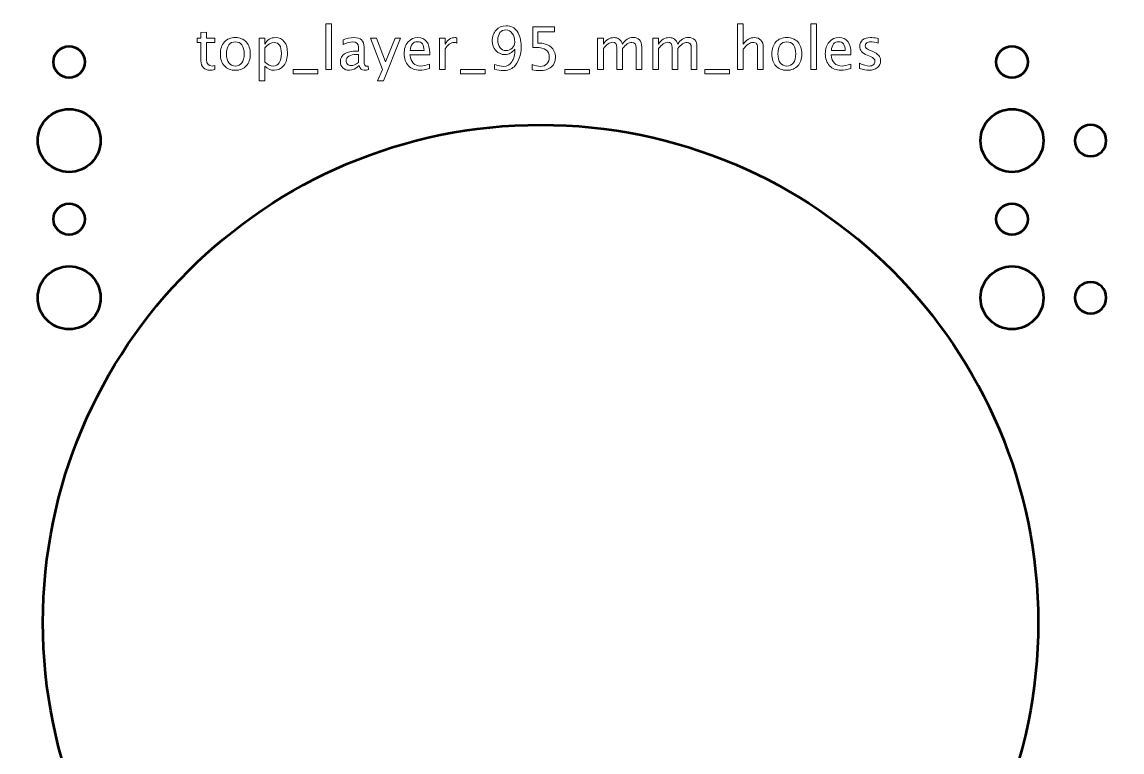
# Model space of a CAD drawing. Header units: centimetres. Extents: x -32.2 to 38.2, y -18.7 to 17.2.
# Drawn here: x -19.95 to -9.45, y -11.73 to -4.77 of the extents above; entities that cross this region are included whole.
import ezdxf

# ---------------------------------------------------------------- set-up
doc = ezdxf.new("R2010")
doc.units = ezdxf.units.CM
doc.header["$MEASUREMENT"] = 0
doc.layers.add('Layer 1', color=7, linetype='Continuous')

msp = doc.modelspace()

# ---------------------------------------------------------------- linework, layer by layer
at = {"layer": 'Layer 1', "lineweight": 53}
for centre, major_axis in [((-19.5, -5.15), (0, 0.15)), ((-10.5, -5.15), (0, 0.15)), ((-19.49999, -5.90001), (0, 0.30001)), ((-10.49999, -5.90001), (0, 0.30001)), ((-15, -10.5), (0, 4.75)), ((-19.5, -6.65), (0, 0.15)), ((-10.5, -6.65), (0, 0.15)), ((-19.49999, -7.40001), (0, 0.30001)), ((-10.49999, -7.40001), (0, 0.30001))]:
    msp.add_ellipse(centre, major_axis=major_axis, ratio=1, dxfattribs=at)
for points, knots in [([(-32.2, -18.2), (-32.2, -18.2), (-32.2, 16.7), (-32.2, 16.7), (-32.2, 16.7), (-32.2, 16.97614), (-31.97614, 17.2), (-31.7, 17.2), (-31.7, 17.2), (-31.7, 17.2), (1.7, 17.2), (1.7, 17.2), (1.7, 17.2), (1.97614, 17.2), (2.2, 16.97614), (2.2, 16.7), (2.2, 16.7), (2.2, 16.7), (2.2, -18.2), (2.2, -18.2), (2.2, -18.2), (2.2, -18.47614), (1.97614, -18.7), (1.7, -18.7), (1.7, -18.7), (1.7, -18.7), (-31.7, -18.7), (-31.7, -18.7), (-31.7, -18.7), (-31.97614, -18.7), (-32.2, -18.47614), (-32.2, -18.2)], [0, 0, 0, 0, 0.11111111, 0.11111111, 0.11111111, 0.11111111, 0.22222222, 0.22222222, 0.22222222, 0.22222222, 0.33333333, 0.33333333, 0.33333333, 0.33333333, 0.44444444, 0.44444444, 0.44444444, 0.44444444, 0.55555556, 0.55555556, 0.55555556, 0.55555556, 0.66666667, 0.66666667, 0.66666667, 0.66666667, 0.77777778, 0.77777778, 0.77777778, 0.77777778, 1, 1, 1, 1]), ([(-9.9, -5.9), (-9.9, -5.81716), (-9.83284, -5.75), (-9.75, -5.75), (-9.75, -5.75), (-9.66716, -5.75), (-9.6, -5.81716), (-9.6, -5.9), (-9.6, -5.9), (-9.6, -5.98284), (-9.66716, -6.05), (-9.75, -6.05), (-9.75, -6.05), (-9.83284, -6.05), (-9.9, -5.98284), (-9.9, -5.9)], [0, 0, 0, 0, 0.2, 0.2, 0.2, 0.2, 0.4, 0.4, 0.4, 0.4, 0.6, 0.6, 0.6, 0.6, 1, 1, 1, 1]), ([(-9.9, -7.4), (-9.9, -7.31716), (-9.83284, -7.25), (-9.75, -7.25), (-9.75, -7.25), (-9.66716, -7.25), (-9.6, -7.31716), (-9.6, -7.4), (-9.6, -7.4), (-9.6, -7.48284), (-9.66716, -7.55), (-9.75, -7.55), (-9.75, -7.55), (-9.83284, -7.55), (-9.9, -7.48284), (-9.9, -7.4)], [0, 0, 0, 0, 0.2, 0.2, 0.2, 0.2, 0.4, 0.4, 0.4, 0.4, 0.6, 0.6, 0.6, 0.6, 1, 1, 1, 1])]:
    msp.add_open_spline(points, degree=3, knots=knots, dxfattribs=at)
at = {"layer": 'Layer 1', "color": 5, "lineweight": 9}
for points, knots in [([(-17.04845, -5.22252), (-17.04845, -5.22252), (-17.04845, -4.78734), (-17.04845, -4.78734), (-17.04845, -4.78734), (-17.04845, -4.78734), (-16.99427, -4.78734), (-16.99427, -4.78734), (-16.99427, -4.78734), (-16.99427, -4.78734), (-16.99427, -5.22252), (-16.99427, -5.22252), (-16.99427, -5.22252), (-16.99427, -5.22252), (-17.04845, -5.22252), (-17.04845, -5.22252)], [0, 0, 0, 0, 0.2, 0.2, 0.2, 0.2, 0.4, 0.4, 0.4, 0.4, 0.6, 0.6, 0.6, 0.6, 1, 1, 1, 1]), ([(-15.44093, -5.22026), (-15.44093, -5.22026), (-15.44093, -5.17398), (-15.44093, -5.17398), (-15.44093, -5.17398), (-15.40641, -5.18602), (-15.37706, -5.19204), (-15.35279, -5.19204), (-15.35279, -5.19204), (-15.31901, -5.19204), (-15.29258, -5.17765), (-15.27358, -5.14886), (-15.27358, -5.14886), (-15.25457, -5.12007), (-15.24507, -5.08), (-15.24507, -5.02873), (-15.24507, -5.02873), (-15.27264, -5.06269), (-15.30396, -5.07972), (-15.33915, -5.07972), (-15.33915, -5.07972), (-15.37348, -5.07972), (-15.40265, -5.06711), (-15.42654, -5.04181), (-15.42654, -5.04181), (-15.45044, -5.0165), (-15.46238, -4.98574), (-15.46238, -4.94933), (-15.46238, -4.94933), (-15.46238, -4.90756), (-15.44968, -4.87294), (-15.42419, -4.84547), (-15.42419, -4.84547), (-15.39879, -4.818), (-15.3668, -4.80427), (-15.32823, -4.80427), (-15.32823, -4.80427), (-15.28393, -4.80427), (-15.24902, -4.82205), (-15.22353, -4.85761), (-15.22353, -4.85761), (-15.19804, -4.89317), (-15.18524, -4.94181), (-15.18524, -5.00361), (-15.18524, -5.00361), (-15.18524, -5.04293), (-15.19136, -5.0799), (-15.20368, -5.11452), (-15.20368, -5.11452), (-15.216, -5.14924), (-15.23247, -5.17614), (-15.25326, -5.19543), (-15.25326, -5.19543), (-15.27979, -5.22026), (-15.31478, -5.23268), (-15.35806, -5.23268), (-15.35806, -5.23268), (-15.37941, -5.23268), (-15.40697, -5.22854), (-15.44093, -5.22026)], [0, 0, 0, 0, 0.0625, 0.0625, 0.0625, 0.0625, 0.125, 0.125, 0.125, 0.125, 0.1875, 0.1875, 0.1875, 0.1875, 0.25, 0.25, 0.25, 0.25, 0.3125, 0.3125, 0.3125, 0.3125, 0.375, 0.375, 0.375, 0.375, 0.4375, 0.4375, 0.4375, 0.4375, 0.5, 0.5, 0.5, 0.5, 0.5625, 0.5625, 0.5625, 0.5625, 0.625, 0.625, 0.625, 0.625, 0.6875, 0.6875, 0.6875, 0.6875, 0.75, 0.75, 0.75, 0.75, 0.8125, 0.8125, 0.8125, 0.8125, 0.875, 0.875, 0.875, 0.875, 1, 1, 1, 1]), ([(-15.07951, -5.22421), (-15.07951, -5.22421), (-15.07951, -5.17567), (-15.07951, -5.17567), (-15.07951, -5.17567), (-15.05251, -5.18658), (-15.02692, -5.19204), (-15.00246, -5.19204), (-15.00246, -5.19204), (-14.97575, -5.19204), (-14.95467, -5.18414), (-14.93934, -5.16833), (-14.93934, -5.16833), (-14.92401, -5.15253), (-14.91639, -5.1308), (-14.91639, -5.10314), (-14.91639, -5.10314), (-14.91639, -5.07341), (-14.9272, -5.05065), (-14.94884, -5.03494), (-14.94884, -5.03494), (-14.97048, -5.01923), (-15.0018, -5.01142), (-15.04273, -5.01142), (-15.04273, -5.01142), (-15.05223, -5.01142), (-15.06229, -5.01208), (-15.07274, -5.01339), (-15.07274, -5.01339), (-15.07274, -5.01339), (-15.07274, -4.81443), (-15.07274, -4.81443), (-15.07274, -4.81443), (-15.07274, -4.81443), (-14.86615, -4.81443), (-14.86615, -4.81443), (-14.86615, -4.81443), (-14.86615, -4.81443), (-14.86615, -4.86184), (-14.86615, -4.86184), (-14.86615, -4.86184), (-14.86615, -4.86184), (-15.02532, -4.86184), (-15.02532, -4.86184), (-15.02532, -4.86184), (-15.02532, -4.86184), (-15.02532, -4.96965), (-15.02532, -4.96965), (-15.02532, -4.96965), (-14.97283, -4.96965), (-14.93191, -4.98169), (-14.90246, -5.00578), (-14.90246, -5.00578), (-14.87302, -5.02976), (-14.85825, -5.06307), (-14.85825, -5.10568), (-14.85825, -5.10568), (-14.85825, -5.14538), (-14.87161, -5.17642), (-14.89832, -5.19891), (-14.89832, -5.19891), (-14.92504, -5.22139), (-14.96192, -5.23268), (-15.00895, -5.23268), (-15.00895, -5.23268), (-15.02993, -5.23268), (-15.05345, -5.22986), (-15.07951, -5.22421)], [0, 0, 0, 0, 0.05555556, 0.05555556, 0.05555556, 0.05555556, 0.11111111, 0.11111111, 0.11111111, 0.11111111, 0.16666667, 0.16666667, 0.16666667, 0.16666667, 0.22222222, 0.22222222, 0.22222222, 0.22222222, 0.27777778, 0.27777778, 0.27777778, 0.27777778, 0.33333333, 0.33333333, 0.33333333, 0.33333333, 0.38888889, 0.38888889, 0.38888889, 0.38888889, 0.44444444, 0.44444444, 0.44444444, 0.44444444, 0.5, 0.5, 0.5, 0.5, 0.55555556, 0.55555556, 0.55555556, 0.55555556, 0.61111111, 0.61111111, 0.61111111, 0.61111111, 0.66666667, 0.66666667, 0.66666667, 0.66666667, 0.72222222, 0.72222222, 0.72222222, 0.72222222, 0.77777778, 0.77777778, 0.77777778, 0.77777778, 0.83333333, 0.83333333, 0.83333333, 0.83333333, 0.88888889, 0.88888889, 0.88888889, 0.88888889, 1, 1, 1, 1]), ([(-13.11883, -5.22252), (-13.11883, -5.22252), (-13.11883, -4.78734), (-13.11883, -4.78734), (-13.11883, -4.78734), (-13.11883, -4.78734), (-13.06465, -4.78734), (-13.06465, -4.78734), (-13.06465, -4.78734), (-13.06465, -4.78734), (-13.06465, -4.9799), (-13.06465, -4.9799), (-13.06465, -4.9799), (-13.03596, -4.93804), (-13.00077, -4.91716), (-12.95919, -4.91716), (-12.95919, -4.91716), (-12.93304, -4.91716), (-12.91225, -4.92534), (-12.89691, -4.94181), (-12.89691, -4.94181), (-12.88158, -4.95817), (-12.87387, -4.98028), (-12.87387, -5.00794), (-12.87387, -5.00794), (-12.87387, -5.00794), (-12.87387, -5.22252), (-12.87387, -5.22252), (-12.87387, -5.22252), (-12.87387, -5.22252), (-12.92805, -5.22252), (-12.92805, -5.22252), (-12.92805, -5.22252), (-12.92805, -5.22252), (-12.92805, -5.02562), (-12.92805, -5.02562), (-12.92805, -5.02562), (-12.92805, -5.00342), (-12.93135, -4.98762), (-12.93784, -4.97821), (-12.93784, -4.97821), (-12.94442, -4.96871), (-12.95524, -4.96401), (-12.97039, -4.96401), (-12.97039, -4.96401), (-13.00369, -4.96401), (-13.03511, -4.98574), (-13.06465, -5.0292), (-13.06465, -5.0292), (-13.06465, -5.0292), (-13.06465, -5.22252), (-13.06465, -5.22252), (-13.06465, -5.22252), (-13.06465, -5.22252), (-13.11883, -5.22252), (-13.11883, -5.22252)], [0, 0, 0, 0, 0.06666667, 0.06666667, 0.06666667, 0.06666667, 0.13333333, 0.13333333, 0.13333333, 0.13333333, 0.2, 0.2, 0.2, 0.2, 0.26666667, 0.26666667, 0.26666667, 0.26666667, 0.33333333, 0.33333333, 0.33333333, 0.33333333, 0.4, 0.4, 0.4, 0.4, 0.46666667, 0.46666667, 0.46666667, 0.46666667, 0.53333333, 0.53333333, 0.53333333, 0.53333333, 0.6, 0.6, 0.6, 0.6, 0.66666667, 0.66666667, 0.66666667, 0.66666667, 0.73333333, 0.73333333, 0.73333333, 0.73333333, 0.8, 0.8, 0.8, 0.8, 0.86666667, 0.86666667, 0.86666667, 0.86666667, 1, 1, 1, 1]), ([(-12.42175, -5.22252), (-12.42175, -5.22252), (-12.42175, -4.78734), (-12.42175, -4.78734), (-12.42175, -4.78734), (-12.42175, -4.78734), (-12.36757, -4.78734), (-12.36757, -4.78734), (-12.36757, -4.78734), (-12.36757, -4.78734), (-12.36757, -5.22252), (-12.36757, -5.22252), (-12.36757, -5.22252), (-12.36757, -5.22252), (-12.42175, -5.22252), (-12.42175, -5.22252)], [0, 0, 0, 0, 0.2, 0.2, 0.2, 0.2, 0.4, 0.4, 0.4, 0.4, 0.6, 0.6, 0.6, 0.6, 1, 1, 1, 1]), ([(-18.10997, -5.22243), (-18.12672, -5.22704), (-18.1413, -5.22929), (-18.15362, -5.22929), (-18.15362, -5.22929), (-18.18128, -5.22929), (-18.20282, -5.22139), (-18.21825, -5.20559), (-18.21825, -5.20559), (-18.23377, -5.18978), (-18.24149, -5.16786), (-18.24149, -5.13974), (-18.24149, -5.13974), (-18.24149, -5.13974), (-18.24149, -4.96401), (-18.24149, -4.96401), (-18.24149, -4.96401), (-18.24149, -4.96401), (-18.27893, -4.96401), (-18.27893, -4.96401), (-18.27893, -4.96401), (-18.27893, -4.96401), (-18.27893, -4.92337), (-18.27893, -4.92337), (-18.27893, -4.92337), (-18.27893, -4.92337), (-18.24149, -4.92337), (-18.24149, -4.92337), (-18.24149, -4.92337), (-18.24149, -4.92337), (-18.24149, -4.86927), (-18.24149, -4.86927), (-18.24149, -4.86927), (-18.24149, -4.86927), (-18.1873, -4.8641), (-18.1873, -4.8641), (-18.1873, -4.8641), (-18.1873, -4.8641), (-18.1873, -4.92337), (-18.1873, -4.92337), (-18.1873, -4.92337), (-18.1873, -4.92337), (-18.10884, -4.92337), (-18.10884, -4.92337), (-18.10884, -4.92337), (-18.10884, -4.92337), (-18.10884, -4.96401), (-18.10884, -4.96401), (-18.10884, -4.96401), (-18.10884, -4.96401), (-18.1873, -4.96401), (-18.1873, -4.96401), (-18.1873, -4.96401), (-18.1873, -4.96401), (-18.1873, -5.12995), (-18.1873, -5.12995), (-18.1873, -5.12995), (-18.1873, -5.16909), (-18.17027, -5.18865), (-18.13631, -5.18865), (-18.13631, -5.18865), (-18.12907, -5.18865), (-18.12032, -5.18743), (-18.10997, -5.18508), (-18.10997, -5.18508), (-18.10997, -5.18508), (-18.10997, -5.22243), (-18.10997, -5.22243)], [0, 0, 0, 0, 0.05555556, 0.05555556, 0.05555556, 0.05555556, 0.11111111, 0.11111111, 0.11111111, 0.11111111, 0.16666667, 0.16666667, 0.16666667, 0.16666667, 0.22222222, 0.22222222, 0.22222222, 0.22222222, 0.27777778, 0.27777778, 0.27777778, 0.27777778, 0.33333333, 0.33333333, 0.33333333, 0.33333333, 0.38888889, 0.38888889, 0.38888889, 0.38888889, 0.44444444, 0.44444444, 0.44444444, 0.44444444, 0.5, 0.5, 0.5, 0.5, 0.55555556, 0.55555556, 0.55555556, 0.55555556, 0.61111111, 0.61111111, 0.61111111, 0.61111111, 0.66666667, 0.66666667, 0.66666667, 0.66666667, 0.72222222, 0.72222222, 0.72222222, 0.72222222, 0.77777778, 0.77777778, 0.77777778, 0.77777778, 0.83333333, 0.83333333, 0.83333333, 0.83333333, 0.88888889, 0.88888889, 0.88888889, 0.88888889, 1, 1, 1, 1]), ([(-17.91355, -5.22929), (-17.95748, -5.22929), (-17.99229, -5.21528), (-18.01787, -5.18724), (-18.01787, -5.18724), (-18.04356, -5.15921), (-18.05635, -5.12111), (-18.05635, -5.07304), (-18.05635, -5.07304), (-18.05635, -5.02506), (-18.04356, -4.98705), (-18.01787, -4.95911), (-18.01787, -4.95911), (-17.99229, -4.93117), (-17.95748, -4.91716), (-17.91355, -4.91716), (-17.91355, -4.91716), (-17.86961, -4.91716), (-17.83481, -4.93117), (-17.80922, -4.95911), (-17.80922, -4.95911), (-17.78354, -4.98705), (-17.77074, -5.02506), (-17.77074, -5.07304), (-17.77074, -5.07304), (-17.77074, -5.12111), (-17.78354, -5.15921), (-17.80922, -5.18724), (-17.80922, -5.18724), (-17.83481, -5.21528), (-17.86961, -5.22929), (-17.91355, -5.22929)], [0, 0, 0, 0, 0.11111111, 0.11111111, 0.11111111, 0.11111111, 0.22222222, 0.22222222, 0.22222222, 0.22222222, 0.33333333, 0.33333333, 0.33333333, 0.33333333, 0.44444444, 0.44444444, 0.44444444, 0.44444444, 0.55555556, 0.55555556, 0.55555556, 0.55555556, 0.66666667, 0.66666667, 0.66666667, 0.66666667, 0.77777778, 0.77777778, 0.77777778, 0.77777778, 1, 1, 1, 1]), ([(-17.68589, -5.33146), (-17.68589, -5.33146), (-17.68589, -4.92337), (-17.68589, -4.92337), (-17.68589, -4.92337), (-17.68589, -4.92337), (-17.63171, -4.92337), (-17.63171, -4.92337), (-17.63171, -4.92337), (-17.63171, -4.92337), (-17.63171, -4.9799), (-17.63171, -4.9799), (-17.63171, -4.9799), (-17.60951, -4.93804), (-17.57611, -4.91716), (-17.53161, -4.91716), (-17.53161, -4.91716), (-17.49558, -4.91716), (-17.46727, -4.93023), (-17.44657, -4.95648), (-17.44657, -4.95648), (-17.42588, -4.98273), (-17.41553, -5.01857), (-17.41553, -5.06401), (-17.41553, -5.06401), (-17.41553, -5.11349), (-17.42729, -5.15347), (-17.45071, -5.18376), (-17.45071, -5.18376), (-17.47413, -5.21415), (-17.50499, -5.22929), (-17.54318, -5.22929), (-17.54318, -5.22929), (-17.57865, -5.22929), (-17.60819, -5.21575), (-17.63171, -5.18856), (-17.63171, -5.18856), (-17.63171, -5.18856), (-17.63171, -5.33146), (-17.63171, -5.33146), (-17.63171, -5.33146), (-17.63171, -5.33146), (-17.68589, -5.33146), (-17.68589, -5.33146)], [0, 0, 0, 0, 0.08333333, 0.08333333, 0.08333333, 0.08333333, 0.16666667, 0.16666667, 0.16666667, 0.16666667, 0.25, 0.25, 0.25, 0.25, 0.33333333, 0.33333333, 0.33333333, 0.33333333, 0.41666667, 0.41666667, 0.41666667, 0.41666667, 0.5, 0.5, 0.5, 0.5, 0.58333333, 0.58333333, 0.58333333, 0.58333333, 0.66666667, 0.66666667, 0.66666667, 0.66666667, 0.75, 0.75, 0.75, 0.75, 0.83333333, 0.83333333, 0.83333333, 0.83333333, 1, 1, 1, 1]), ([(-16.73115, -5.18442), (-16.7637, -5.21434), (-16.79502, -5.22929), (-16.82513, -5.22929), (-16.82513, -5.22929), (-16.84987, -5.22929), (-16.87047, -5.22158), (-16.88674, -5.20606), (-16.88674, -5.20606), (-16.90311, -5.19054), (-16.9113, -5.17097), (-16.9113, -5.14736), (-16.9113, -5.14736), (-16.9113, -5.11471), (-16.89756, -5.08959), (-16.87009, -5.0721), (-16.87009, -5.0721), (-16.84262, -5.0546), (-16.80321, -5.04585), (-16.75184, -5.04585), (-16.75184, -5.04585), (-16.75184, -5.04585), (-16.73914, -5.04585), (-16.73914, -5.04585), (-16.73914, -5.04585), (-16.73914, -5.04585), (-16.73914, -5.00982), (-16.73914, -5.00982), (-16.73914, -5.00982), (-16.73914, -4.97511), (-16.75721, -4.9578), (-16.79342, -4.9578), (-16.79342, -4.9578), (-16.82146, -4.9578), (-16.85213, -4.96664), (-16.88533, -4.98433), (-16.88533, -4.98433), (-16.88533, -4.98433), (-16.88533, -4.93974), (-16.88533, -4.93974), (-16.88533, -4.93974), (-16.84883, -4.92468), (-16.8144, -4.91716), (-16.78214, -4.91716), (-16.78214, -4.91716), (-16.74893, -4.91716), (-16.72437, -4.92468), (-16.70866, -4.93983), (-16.70866, -4.93983), (-16.69286, -4.95498), (-16.68496, -4.97831), (-16.68496, -5.00982), (-16.68496, -5.00982), (-16.68496, -5.00982), (-16.68496, -5.145), (-16.68496, -5.145), (-16.68496, -5.145), (-16.68496, -5.17595), (-16.67546, -5.19148), (-16.65636, -5.19148), (-16.65636, -5.19148), (-16.65401, -5.19148), (-16.65053, -5.1911), (-16.64592, -5.19035), (-16.64592, -5.19035), (-16.64592, -5.19035), (-16.64206, -5.22045), (-16.64206, -5.22045), (-16.64206, -5.22045), (-16.65438, -5.22638), (-16.66793, -5.22929), (-16.68279, -5.22929), (-16.68279, -5.22929), (-16.7081, -5.22929), (-16.72419, -5.21434), (-16.73115, -5.18442)], [0, 0, 0, 0, 0.05, 0.05, 0.05, 0.05, 0.1, 0.1, 0.1, 0.1, 0.15, 0.15, 0.15, 0.15, 0.2, 0.2, 0.2, 0.2, 0.25, 0.25, 0.25, 0.25, 0.3, 0.3, 0.3, 0.3, 0.35, 0.35, 0.35, 0.35, 0.4, 0.4, 0.4, 0.4, 0.45, 0.45, 0.45, 0.45, 0.5, 0.5, 0.5, 0.5, 0.55, 0.55, 0.55, 0.55, 0.6, 0.6, 0.6, 0.6, 0.65, 0.65, 0.65, 0.65, 0.7, 0.7, 0.7, 0.7, 0.75, 0.75, 0.75, 0.75, 0.8, 0.8, 0.8, 0.8, 0.85, 0.85, 0.85, 0.85, 0.9, 0.9, 0.9, 0.9, 1, 1, 1, 1]), ([(-16.55599, -5.33146), (-16.55599, -5.33146), (-16.50745, -5.2229), (-16.50745, -5.2229), (-16.50745, -5.2229), (-16.50745, -5.2229), (-16.62334, -4.92337), (-16.62334, -4.92337), (-16.62334, -4.92337), (-16.62334, -4.92337), (-16.56521, -4.92337), (-16.56521, -4.92337), (-16.56521, -4.92337), (-16.56521, -4.92337), (-16.47904, -5.1499), (-16.47904, -5.1499), (-16.47904, -5.1499), (-16.47904, -5.1499), (-16.38713, -4.92337), (-16.38713, -4.92337), (-16.38713, -4.92337), (-16.38713, -4.92337), (-16.33604, -4.92337), (-16.33604, -4.92337), (-16.33604, -4.92337), (-16.33604, -4.92337), (-16.49954, -5.33146), (-16.49954, -5.33146), (-16.49954, -5.33146), (-16.49954, -5.33146), (-16.55599, -5.33146), (-16.55599, -5.33146)], [0, 0, 0, 0, 0.11111111, 0.11111111, 0.11111111, 0.11111111, 0.22222222, 0.22222222, 0.22222222, 0.22222222, 0.33333333, 0.33333333, 0.33333333, 0.33333333, 0.44444444, 0.44444444, 0.44444444, 0.44444444, 0.55555556, 0.55555556, 0.55555556, 0.55555556, 0.66666667, 0.66666667, 0.66666667, 0.66666667, 0.77777778, 0.77777778, 0.77777778, 0.77777778, 1, 1, 1, 1]), ([(-16.05919, -5.21292), (-16.09559, -5.22384), (-16.12673, -5.22929), (-16.1527, -5.22929), (-16.1527, -5.22929), (-16.197, -5.22929), (-16.23303, -5.21462), (-16.26079, -5.18536), (-16.26079, -5.18536), (-16.28854, -5.1561), (-16.30246, -5.11819), (-16.30246, -5.07153), (-16.30246, -5.07153), (-16.30246, -5.02628), (-16.29023, -4.98912), (-16.26568, -4.96006), (-16.26568, -4.96006), (-16.24112, -4.93108), (-16.2097, -4.91659), (-16.17142, -4.91659), (-16.17142, -4.91659), (-16.1352, -4.91659), (-16.10716, -4.92948), (-16.08741, -4.95526), (-16.08741, -4.95526), (-16.06765, -4.98103), (-16.05778, -5.01753), (-16.05778, -5.06485), (-16.05778, -5.06485), (-16.05778, -5.06485), (-16.05806, -5.08141), (-16.05806, -5.08141), (-16.05806, -5.08141), (-16.05806, -5.08141), (-16.24715, -5.08141), (-16.24715, -5.08141), (-16.24715, -5.08141), (-16.23924, -5.15291), (-16.20434, -5.18865), (-16.14254, -5.18865), (-16.14254, -5.18865), (-16.11986, -5.18865), (-16.09211, -5.18226), (-16.05919, -5.16946), (-16.05919, -5.16946), (-16.05919, -5.16946), (-16.05919, -5.21292), (-16.05919, -5.21292)], [0, 0, 0, 0, 0.07692308, 0.07692308, 0.07692308, 0.07692308, 0.15384615, 0.15384615, 0.15384615, 0.15384615, 0.23076923, 0.23076923, 0.23076923, 0.23076923, 0.30769231, 0.30769231, 0.30769231, 0.30769231, 0.38461538, 0.38461538, 0.38461538, 0.38461538, 0.46153846, 0.46153846, 0.46153846, 0.46153846, 0.53846154, 0.53846154, 0.53846154, 0.53846154, 0.61538462, 0.61538462, 0.61538462, 0.61538462, 0.69230769, 0.69230769, 0.69230769, 0.69230769, 0.76923077, 0.76923077, 0.76923077, 0.76923077, 0.84615385, 0.84615385, 0.84615385, 0.84615385, 1, 1, 1, 1]), ([(-15.96426, -5.22252), (-15.96426, -5.22252), (-15.96426, -4.92337), (-15.96426, -4.92337), (-15.96426, -4.92337), (-15.96426, -4.92337), (-15.91008, -4.92337), (-15.91008, -4.92337), (-15.91008, -4.92337), (-15.91008, -4.92337), (-15.91008, -4.9799), (-15.91008, -4.9799), (-15.91008, -4.9799), (-15.88853, -4.93804), (-15.8573, -4.91716), (-15.81629, -4.91716), (-15.81629, -4.91716), (-15.81074, -4.91716), (-15.8049, -4.91763), (-15.79888, -4.91857), (-15.79888, -4.91857), (-15.79888, -4.91857), (-15.79888, -4.96927), (-15.79888, -4.96927), (-15.79888, -4.96927), (-15.80829, -4.96617), (-15.81657, -4.96457), (-15.82372, -4.96457), (-15.82372, -4.96457), (-15.85815, -4.96457), (-15.88694, -4.98489), (-15.91008, -5.02562), (-15.91008, -5.02562), (-15.91008, -5.02562), (-15.91008, -5.22252), (-15.91008, -5.22252), (-15.91008, -5.22252), (-15.91008, -5.22252), (-15.96426, -5.22252), (-15.96426, -5.22252)], [0, 0, 0, 0, 0.09090909, 0.09090909, 0.09090909, 0.09090909, 0.18181818, 0.18181818, 0.18181818, 0.18181818, 0.27272727, 0.27272727, 0.27272727, 0.27272727, 0.36363636, 0.36363636, 0.36363636, 0.36363636, 0.45454545, 0.45454545, 0.45454545, 0.45454545, 0.54545455, 0.54545455, 0.54545455, 0.54545455, 0.63636364, 0.63636364, 0.63636364, 0.63636364, 0.72727273, 0.72727273, 0.72727273, 0.72727273, 0.81818182, 0.81818182, 0.81818182, 0.81818182, 1, 1, 1, 1]), ([(-15.4082, -4.94011), (-15.4082, -4.97116), (-15.40114, -4.99571), (-15.38703, -5.01377), (-15.38703, -5.01377), (-15.37292, -5.03174), (-15.35392, -5.04077), (-15.32993, -5.04077), (-15.32993, -5.04077), (-15.30688, -5.04077), (-15.28722, -5.03296), (-15.27104, -5.01735), (-15.27104, -5.01735), (-15.25486, -5.00173), (-15.24677, -4.98282), (-15.24677, -4.96081), (-15.24677, -4.96081), (-15.24677, -4.926), (-15.25457, -4.89797), (-15.27028, -4.8768), (-15.27028, -4.8768), (-15.2859, -4.85554), (-15.30641, -4.84491), (-15.3319, -4.84491), (-15.3319, -4.84491), (-15.3557, -4.84491), (-15.37433, -4.85338), (-15.38788, -4.87031), (-15.38788, -4.87031), (-15.40142, -4.88724), (-15.4082, -4.91048), (-15.4082, -4.94011)], [0, 0, 0, 0, 0.11111111, 0.11111111, 0.11111111, 0.11111111, 0.22222222, 0.22222222, 0.22222222, 0.22222222, 0.33333333, 0.33333333, 0.33333333, 0.33333333, 0.44444444, 0.44444444, 0.44444444, 0.44444444, 0.55555556, 0.55555556, 0.55555556, 0.55555556, 0.66666667, 0.66666667, 0.66666667, 0.66666667, 0.77777778, 0.77777778, 0.77777778, 0.77777778, 1, 1, 1, 1]), ([(-14.45505, -5.22252), (-14.45505, -5.22252), (-14.45505, -4.92337), (-14.45505, -4.92337), (-14.45505, -4.92337), (-14.45505, -4.92337), (-14.40087, -4.92337), (-14.40087, -4.92337), (-14.40087, -4.92337), (-14.40087, -4.92337), (-14.40087, -4.9799), (-14.40087, -4.9799), (-14.40087, -4.9799), (-14.37443, -4.93804), (-14.34057, -4.91716), (-14.29908, -4.91716), (-14.29908, -4.91716), (-14.2591, -4.91716), (-14.23191, -4.93804), (-14.21742, -4.9799), (-14.21742, -4.9799), (-14.19174, -4.93767), (-14.15825, -4.91659), (-14.11714, -4.91659), (-14.11714, -4.91659), (-14.0909, -4.91659), (-14.07048, -4.92431), (-14.0559, -4.93983), (-14.0559, -4.93983), (-14.04132, -4.95535), (-14.03398, -4.97708), (-14.03398, -5.00502), (-14.03398, -5.00502), (-14.03398, -5.00502), (-14.03398, -5.22252), (-14.03398, -5.22252), (-14.03398, -5.22252), (-14.03398, -5.22252), (-14.08817, -5.22252), (-14.08817, -5.22252), (-14.08817, -5.22252), (-14.08817, -5.22252), (-14.08817, -5.01396), (-14.08817, -5.01396), (-14.08817, -5.01396), (-14.08817, -4.9799), (-14.10171, -4.96288), (-14.12881, -4.96288), (-14.12881, -4.96288), (-14.15694, -4.96288), (-14.18647, -4.98273), (-14.21742, -5.02252), (-14.21742, -5.02252), (-14.21742, -5.02252), (-14.21742, -5.22252), (-14.21742, -5.22252), (-14.21742, -5.22252), (-14.21742, -5.22252), (-14.27161, -5.22252), (-14.27161, -5.22252), (-14.27161, -5.22252), (-14.27161, -5.22252), (-14.27161, -5.01377), (-14.27161, -5.01377), (-14.27161, -5.01377), (-14.27161, -4.97943), (-14.28535, -4.96231), (-14.31291, -4.96231), (-14.31291, -4.96231), (-14.34028, -4.96231), (-14.36964, -4.98226), (-14.40087, -5.02224), (-14.40087, -5.02224), (-14.40087, -5.02224), (-14.40087, -5.22252), (-14.40087, -5.22252), (-14.40087, -5.22252), (-14.40087, -5.22252), (-14.45505, -5.22252), (-14.45505, -5.22252)], [0, 0, 0, 0, 0.04761905, 0.04761905, 0.04761905, 0.04761905, 0.0952381, 0.0952381, 0.0952381, 0.0952381, 0.14285714, 0.14285714, 0.14285714, 0.14285714, 0.19047619, 0.19047619, 0.19047619, 0.19047619, 0.23809524, 0.23809524, 0.23809524, 0.23809524, 0.28571429, 0.28571429, 0.28571429, 0.28571429, 0.33333333, 0.33333333, 0.33333333, 0.33333333, 0.38095238, 0.38095238, 0.38095238, 0.38095238, 0.42857143, 0.42857143, 0.42857143, 0.42857143, 0.47619048, 0.47619048, 0.47619048, 0.47619048, 0.52380952, 0.52380952, 0.52380952, 0.52380952, 0.57142857, 0.57142857, 0.57142857, 0.57142857, 0.61904762, 0.61904762, 0.61904762, 0.61904762, 0.66666667, 0.66666667, 0.66666667, 0.66666667, 0.71428571, 0.71428571, 0.71428571, 0.71428571, 0.76190476, 0.76190476, 0.76190476, 0.76190476, 0.80952381, 0.80952381, 0.80952381, 0.80952381, 0.85714286, 0.85714286, 0.85714286, 0.85714286, 0.9047619, 0.9047619, 0.9047619, 0.9047619, 1, 1, 1, 1]), ([(-13.92805, -5.22252), (-13.92805, -5.22252), (-13.92805, -4.92337), (-13.92805, -4.92337), (-13.92805, -4.92337), (-13.92805, -4.92337), (-13.87387, -4.92337), (-13.87387, -4.92337), (-13.87387, -4.92337), (-13.87387, -4.92337), (-13.87387, -4.9799), (-13.87387, -4.9799), (-13.87387, -4.9799), (-13.84743, -4.93804), (-13.81357, -4.91716), (-13.77208, -4.91716), (-13.77208, -4.91716), (-13.7321, -4.91716), (-13.70491, -4.93804), (-13.69042, -4.9799), (-13.69042, -4.9799), (-13.66474, -4.93767), (-13.63125, -4.91659), (-13.59014, -4.91659), (-13.59014, -4.91659), (-13.5639, -4.91659), (-13.54348, -4.92431), (-13.5289, -4.93983), (-13.5289, -4.93983), (-13.51432, -4.95535), (-13.50698, -4.97708), (-13.50698, -5.00502), (-13.50698, -5.00502), (-13.50698, -5.00502), (-13.50698, -5.22252), (-13.50698, -5.22252), (-13.50698, -5.22252), (-13.50698, -5.22252), (-13.56117, -5.22252), (-13.56117, -5.22252), (-13.56117, -5.22252), (-13.56117, -5.22252), (-13.56117, -5.01396), (-13.56117, -5.01396), (-13.56117, -5.01396), (-13.56117, -4.9799), (-13.57471, -4.96288), (-13.60181, -4.96288), (-13.60181, -4.96288), (-13.62994, -4.96288), (-13.65947, -4.98273), (-13.69042, -5.02252), (-13.69042, -5.02252), (-13.69042, -5.02252), (-13.69042, -5.22252), (-13.69042, -5.22252), (-13.69042, -5.22252), (-13.69042, -5.22252), (-13.74461, -5.22252), (-13.74461, -5.22252), (-13.74461, -5.22252), (-13.74461, -5.22252), (-13.74461, -5.01377), (-13.74461, -5.01377), (-13.74461, -5.01377), (-13.74461, -4.97943), (-13.75835, -4.96231), (-13.78591, -4.96231), (-13.78591, -4.96231), (-13.81328, -4.96231), (-13.84264, -4.98226), (-13.87387, -5.02224), (-13.87387, -5.02224), (-13.87387, -5.02224), (-13.87387, -5.22252), (-13.87387, -5.22252), (-13.87387, -5.22252), (-13.87387, -5.22252), (-13.92805, -5.22252), (-13.92805, -5.22252)], [0, 0, 0, 0, 0.04761905, 0.04761905, 0.04761905, 0.04761905, 0.0952381, 0.0952381, 0.0952381, 0.0952381, 0.14285714, 0.14285714, 0.14285714, 0.14285714, 0.19047619, 0.19047619, 0.19047619, 0.19047619, 0.23809524, 0.23809524, 0.23809524, 0.23809524, 0.28571429, 0.28571429, 0.28571429, 0.28571429, 0.33333333, 0.33333333, 0.33333333, 0.33333333, 0.38095238, 0.38095238, 0.38095238, 0.38095238, 0.42857143, 0.42857143, 0.42857143, 0.42857143, 0.47619048, 0.47619048, 0.47619048, 0.47619048, 0.52380952, 0.52380952, 0.52380952, 0.52380952, 0.57142857, 0.57142857, 0.57142857, 0.57142857, 0.61904762, 0.61904762, 0.61904762, 0.61904762, 0.66666667, 0.66666667, 0.66666667, 0.66666667, 0.71428571, 0.71428571, 0.71428571, 0.71428571, 0.76190476, 0.76190476, 0.76190476, 0.76190476, 0.80952381, 0.80952381, 0.80952381, 0.80952381, 0.85714286, 0.85714286, 0.85714286, 0.85714286, 0.9047619, 0.9047619, 0.9047619, 0.9047619, 1, 1, 1, 1]), ([(-12.64941, -5.22929), (-12.69334, -5.22929), (-12.72815, -5.21528), (-12.75373, -5.18724), (-12.75373, -5.18724), (-12.77942, -5.15921), (-12.79221, -5.12111), (-12.79221, -5.07304), (-12.79221, -5.07304), (-12.79221, -5.02506), (-12.77942, -4.98705), (-12.75373, -4.95911), (-12.75373, -4.95911), (-12.72815, -4.93117), (-12.69334, -4.91716), (-12.64941, -4.91716), (-12.64941, -4.91716), (-12.60547, -4.91716), (-12.57067, -4.93117), (-12.54508, -4.95911), (-12.54508, -4.95911), (-12.5194, -4.98705), (-12.5066, -5.02506), (-12.5066, -5.07304), (-12.5066, -5.07304), (-12.5066, -5.12111), (-12.5194, -5.15921), (-12.54508, -5.18724), (-12.54508, -5.18724), (-12.57067, -5.21528), (-12.60547, -5.22929), (-12.64941, -5.22929)], [0, 0, 0, 0, 0.11111111, 0.11111111, 0.11111111, 0.11111111, 0.22222222, 0.22222222, 0.22222222, 0.22222222, 0.33333333, 0.33333333, 0.33333333, 0.33333333, 0.44444444, 0.44444444, 0.44444444, 0.44444444, 0.55555556, 0.55555556, 0.55555556, 0.55555556, 0.66666667, 0.66666667, 0.66666667, 0.66666667, 0.77777778, 0.77777778, 0.77777778, 0.77777778, 1, 1, 1, 1]), ([(-12.03907, -5.21292), (-12.07547, -5.22384), (-12.10661, -5.22929), (-12.13258, -5.22929), (-12.13258, -5.22929), (-12.17688, -5.22929), (-12.21291, -5.21462), (-12.24067, -5.18536), (-12.24067, -5.18536), (-12.26842, -5.1561), (-12.28234, -5.11819), (-12.28234, -5.07153), (-12.28234, -5.07153), (-12.28234, -5.02628), (-12.27011, -4.98912), (-12.24556, -4.96006), (-12.24556, -4.96006), (-12.221, -4.93108), (-12.18958, -4.91659), (-12.1513, -4.91659), (-12.1513, -4.91659), (-12.11508, -4.91659), (-12.08704, -4.92948), (-12.06729, -4.95526), (-12.06729, -4.95526), (-12.04753, -4.98103), (-12.03766, -5.01753), (-12.03766, -5.06485), (-12.03766, -5.06485), (-12.03766, -5.06485), (-12.03794, -5.08141), (-12.03794, -5.08141), (-12.03794, -5.08141), (-12.03794, -5.08141), (-12.22703, -5.08141), (-12.22703, -5.08141), (-12.22703, -5.08141), (-12.21912, -5.15291), (-12.18422, -5.18865), (-12.12242, -5.18865), (-12.12242, -5.18865), (-12.09974, -5.18865), (-12.07199, -5.18226), (-12.03907, -5.16946), (-12.03907, -5.16946), (-12.03907, -5.16946), (-12.03907, -5.21292), (-12.03907, -5.21292)], [0, 0, 0, 0, 0.07692308, 0.07692308, 0.07692308, 0.07692308, 0.15384615, 0.15384615, 0.15384615, 0.15384615, 0.23076923, 0.23076923, 0.23076923, 0.23076923, 0.30769231, 0.30769231, 0.30769231, 0.30769231, 0.38461538, 0.38461538, 0.38461538, 0.38461538, 0.46153846, 0.46153846, 0.46153846, 0.46153846, 0.53846154, 0.53846154, 0.53846154, 0.53846154, 0.61538462, 0.61538462, 0.61538462, 0.61538462, 0.69230769, 0.69230769, 0.69230769, 0.69230769, 0.76923077, 0.76923077, 0.76923077, 0.76923077, 0.84615385, 0.84615385, 0.84615385, 0.84615385, 1, 1, 1, 1]), ([(-11.95487, -5.2118), (-11.95487, -5.2118), (-11.95487, -5.16212), (-11.95487, -5.16212), (-11.95487, -5.16212), (-11.9194, -5.17981), (-11.88864, -5.18865), (-11.86239, -5.18865), (-11.86239, -5.18865), (-11.84678, -5.18865), (-11.8338, -5.18442), (-11.82354, -5.17595), (-11.82354, -5.17595), (-11.81329, -5.16758), (-11.80811, -5.15704), (-11.80811, -5.14435), (-11.80811, -5.14435), (-11.80811, -5.12581), (-11.82251, -5.11048), (-11.85129, -5.09834), (-11.85129, -5.09834), (-11.85129, -5.09834), (-11.883, -5.08489), (-11.883, -5.08489), (-11.883, -5.08489), (-11.92975, -5.06551), (-11.95317, -5.03748), (-11.95317, -5.00107), (-11.95317, -5.00107), (-11.95317, -4.97501), (-11.94396, -4.95451), (-11.92552, -4.93955), (-11.92552, -4.93955), (-11.90708, -4.92459), (-11.88177, -4.91716), (-11.84969, -4.91716), (-11.84969, -4.91716), (-11.83304, -4.91716), (-11.81235, -4.91942), (-11.78779, -4.92403), (-11.78779, -4.92403), (-11.78779, -4.92403), (-11.77651, -4.92619), (-11.77651, -4.92619), (-11.77651, -4.92619), (-11.77651, -4.92619), (-11.77651, -4.97134), (-11.77651, -4.97134), (-11.77651, -4.97134), (-11.8067, -4.96231), (-11.83079, -4.9578), (-11.84875, -4.9578), (-11.84875, -4.9578), (-11.86456, -4.9578), (-11.87707, -4.96128), (-11.88657, -4.96815), (-11.88657, -4.96815), (-11.89598, -4.97501), (-11.90068, -4.98423), (-11.90068, -4.9958), (-11.90068, -4.9958), (-11.90068, -5.01208), (-11.88751, -5.02591), (-11.86108, -5.0371), (-11.86108, -5.0371), (-11.86108, -5.0371), (-11.83502, -5.04811), (-11.83502, -5.04811), (-11.83502, -5.04811), (-11.80548, -5.06053), (-11.7846, -5.0737), (-11.77237, -5.08752), (-11.77237, -5.08752), (-11.76004, -5.10135), (-11.75393, -5.11866), (-11.75393, -5.13936), (-11.75393, -5.13936), (-11.75393, -5.16561), (-11.76428, -5.18715), (-11.78507, -5.20399), (-11.78507, -5.20399), (-11.80576, -5.22083), (-11.83229, -5.22929), (-11.86456, -5.22929), (-11.86456, -5.22929), (-11.88939, -5.22929), (-11.9194, -5.22346), (-11.95487, -5.2118)], [0, 0, 0, 0, 0.04347826, 0.04347826, 0.04347826, 0.04347826, 0.08695652, 0.08695652, 0.08695652, 0.08695652, 0.13043478, 0.13043478, 0.13043478, 0.13043478, 0.17391304, 0.17391304, 0.17391304, 0.17391304, 0.2173913, 0.2173913, 0.2173913, 0.2173913, 0.26086957, 0.26086957, 0.26086957, 0.26086957, 0.30434783, 0.30434783, 0.30434783, 0.30434783, 0.34782609, 0.34782609, 0.34782609, 0.34782609, 0.39130435, 0.39130435, 0.39130435, 0.39130435, 0.43478261, 0.43478261, 0.43478261, 0.43478261, 0.47826087, 0.47826087, 0.47826087, 0.47826087, 0.52173913, 0.52173913, 0.52173913, 0.52173913, 0.56521739, 0.56521739, 0.56521739, 0.56521739, 0.60869565, 0.60869565, 0.60869565, 0.60869565, 0.65217391, 0.65217391, 0.65217391, 0.65217391, 0.69565217, 0.69565217, 0.69565217, 0.69565217, 0.73913043, 0.73913043, 0.73913043, 0.73913043, 0.7826087, 0.7826087, 0.7826087, 0.7826087, 0.82608696, 0.82608696, 0.82608696, 0.82608696, 0.86956522, 0.86956522, 0.86956522, 0.86956522, 0.91304348, 0.91304348, 0.91304348, 0.91304348, 1, 1, 1, 1]), ([(-17.91364, -5.18865), (-17.88683, -5.18865), (-17.86595, -5.17859), (-17.85108, -5.15836), (-17.85108, -5.15836), (-17.83631, -5.13823), (-17.82888, -5.10973), (-17.82888, -5.07304), (-17.82888, -5.07304), (-17.82888, -5.03644), (-17.83631, -5.00803), (-17.85108, -4.9879), (-17.85108, -4.9879), (-17.86595, -4.96786), (-17.88683, -4.9578), (-17.91364, -4.9578), (-17.91364, -4.9578), (-17.94055, -4.9578), (-17.96143, -4.96786), (-17.97611, -4.9879), (-17.97611, -4.9879), (-17.99088, -5.00803), (-17.99821, -5.03644), (-17.99821, -5.07304), (-17.99821, -5.07304), (-17.99821, -5.10973), (-17.99088, -5.13823), (-17.97611, -5.15836), (-17.97611, -5.15836), (-17.96143, -5.17859), (-17.94055, -5.18865), (-17.91364, -5.18865)], [0, 0, 0, 0, 0.11111111, 0.11111111, 0.11111111, 0.11111111, 0.22222222, 0.22222222, 0.22222222, 0.22222222, 0.33333333, 0.33333333, 0.33333333, 0.33333333, 0.44444444, 0.44444444, 0.44444444, 0.44444444, 0.55555556, 0.55555556, 0.55555556, 0.55555556, 0.66666667, 0.66666667, 0.66666667, 0.66666667, 0.77777778, 0.77777778, 0.77777778, 0.77777778, 1, 1, 1, 1]), ([(-17.63171, -5.15121), (-17.60377, -5.17614), (-17.57714, -5.18865), (-17.55184, -5.18865), (-17.55184, -5.18865), (-17.52691, -5.18865), (-17.50762, -5.17821), (-17.49408, -5.15742), (-17.49408, -5.15742), (-17.48044, -5.13663), (-17.47366, -5.10737), (-17.47366, -5.06956), (-17.47366, -5.06956), (-17.47366, -4.99957), (-17.49681, -4.96457), (-17.54309, -4.96457), (-17.54309, -4.96457), (-17.57338, -4.96457), (-17.60292, -4.98094), (-17.63171, -5.01377), (-17.63171, -5.01377), (-17.63171, -5.01377), (-17.63171, -5.15121), (-17.63171, -5.15121)], [0, 0, 0, 0, 0.14285714, 0.14285714, 0.14285714, 0.14285714, 0.28571429, 0.28571429, 0.28571429, 0.28571429, 0.42857143, 0.42857143, 0.42857143, 0.42857143, 0.57142857, 0.57142857, 0.57142857, 0.57142857, 0.71428571, 0.71428571, 0.71428571, 0.71428571, 1, 1, 1, 1]), ([(-16.24432, -5.04077), (-16.24432, -5.04077), (-16.11224, -5.04077), (-16.11224, -5.04077), (-16.11224, -5.04077), (-16.11224, -4.98508), (-16.13303, -4.95723), (-16.17452, -4.95723), (-16.17452, -4.95723), (-16.21629, -4.95723), (-16.23953, -4.98508), (-16.24432, -5.04077)], [0, 0, 0, 0, 0.25, 0.25, 0.25, 0.25, 0.5, 0.5, 0.5, 0.5, 1, 1, 1, 1]), ([(-12.6495, -5.18865), (-12.62269, -5.18865), (-12.60181, -5.17859), (-12.58694, -5.15836), (-12.58694, -5.15836), (-12.57217, -5.13823), (-12.56474, -5.10973), (-12.56474, -5.07304), (-12.56474, -5.07304), (-12.56474, -5.03644), (-12.57217, -5.00803), (-12.58694, -4.9879), (-12.58694, -4.9879), (-12.60181, -4.96786), (-12.62269, -4.9578), (-12.6495, -4.9578), (-12.6495, -4.9578), (-12.67641, -4.9578), (-12.69729, -4.96786), (-12.71197, -4.9879), (-12.71197, -4.9879), (-12.72674, -5.00803), (-12.73407, -5.03644), (-12.73407, -5.07304), (-12.73407, -5.07304), (-12.73407, -5.10973), (-12.72674, -5.13823), (-12.71197, -5.15836), (-12.71197, -5.15836), (-12.69729, -5.17859), (-12.67641, -5.18865), (-12.6495, -5.18865)], [0, 0, 0, 0, 0.11111111, 0.11111111, 0.11111111, 0.11111111, 0.22222222, 0.22222222, 0.22222222, 0.22222222, 0.33333333, 0.33333333, 0.33333333, 0.33333333, 0.44444444, 0.44444444, 0.44444444, 0.44444444, 0.55555556, 0.55555556, 0.55555556, 0.55555556, 0.66666667, 0.66666667, 0.66666667, 0.66666667, 0.77777778, 0.77777778, 0.77777778, 0.77777778, 1, 1, 1, 1]), ([(-12.2242, -5.04077), (-12.2242, -5.04077), (-12.09212, -5.04077), (-12.09212, -5.04077), (-12.09212, -5.04077), (-12.09212, -4.98508), (-12.11291, -4.95723), (-12.1544, -4.95723), (-12.1544, -4.95723), (-12.19617, -4.95723), (-12.21941, -4.98508), (-12.2242, -5.04077)], [0, 0, 0, 0, 0.25, 0.25, 0.25, 0.25, 0.5, 0.5, 0.5, 0.5, 1, 1, 1, 1]), ([(-16.73914, -5.15488), (-16.73914, -5.15488), (-16.73914, -5.07802), (-16.73914, -5.07802), (-16.73914, -5.07802), (-16.73914, -5.07802), (-16.75655, -5.07746), (-16.75655, -5.07746), (-16.75655, -5.07746), (-16.78665, -5.07746), (-16.81092, -5.08301), (-16.82945, -5.09411), (-16.82945, -5.09411), (-16.84789, -5.1053), (-16.85711, -5.12007), (-16.85711, -5.13851), (-16.85711, -5.13851), (-16.85711, -5.1514), (-16.8525, -5.16231), (-16.84338, -5.17125), (-16.84338, -5.17125), (-16.83416, -5.18019), (-16.82296, -5.1847), (-16.8097, -5.1847), (-16.8097, -5.1847), (-16.78712, -5.1847), (-16.7636, -5.17473), (-16.73914, -5.15488)], [0, 0, 0, 0, 0.125, 0.125, 0.125, 0.125, 0.25, 0.25, 0.25, 0.25, 0.375, 0.375, 0.375, 0.375, 0.5, 0.5, 0.5, 0.5, 0.625, 0.625, 0.625, 0.625, 0.75, 0.75, 0.75, 0.75, 1, 1, 1, 1]), ([(-17.36115, -5.26316), (-17.36115, -5.26316), (-17.36115, -5.22252), (-17.36115, -5.22252), (-17.36115, -5.22252), (-17.36115, -5.22252), (-17.12635, -5.22252), (-17.12635, -5.22252), (-17.12635, -5.22252), (-17.12635, -5.22252), (-17.12635, -5.26316), (-17.12635, -5.26316), (-17.12635, -5.26316), (-17.12635, -5.26316), (-17.36115, -5.26316), (-17.36115, -5.26316)], [0, 0, 0, 0, 0.2, 0.2, 0.2, 0.2, 0.4, 0.4, 0.4, 0.4, 0.6, 0.6, 0.6, 0.6, 1, 1, 1, 1]), ([(-15.76379, -5.26316), (-15.76379, -5.26316), (-15.76379, -5.22252), (-15.76379, -5.22252), (-15.76379, -5.22252), (-15.76379, -5.22252), (-15.52899, -5.22252), (-15.52899, -5.22252), (-15.52899, -5.22252), (-15.52899, -5.22252), (-15.52899, -5.26316), (-15.52899, -5.26316), (-15.52899, -5.26316), (-15.52899, -5.26316), (-15.76379, -5.26316), (-15.76379, -5.26316)], [0, 0, 0, 0, 0.2, 0.2, 0.2, 0.2, 0.4, 0.4, 0.4, 0.4, 0.6, 0.6, 0.6, 0.6, 1, 1, 1, 1]), ([(-14.76775, -5.26316), (-14.76775, -5.26316), (-14.76775, -5.22252), (-14.76775, -5.22252), (-14.76775, -5.22252), (-14.76775, -5.22252), (-14.53295, -5.22252), (-14.53295, -5.22252), (-14.53295, -5.22252), (-14.53295, -5.22252), (-14.53295, -5.26316), (-14.53295, -5.26316), (-14.53295, -5.26316), (-14.53295, -5.26316), (-14.76775, -5.26316), (-14.76775, -5.26316)], [0, 0, 0, 0, 0.2, 0.2, 0.2, 0.2, 0.4, 0.4, 0.4, 0.4, 0.6, 0.6, 0.6, 0.6, 1, 1, 1, 1]), ([(-13.43153, -5.26316), (-13.43153, -5.26316), (-13.43153, -5.22252), (-13.43153, -5.22252), (-13.43153, -5.22252), (-13.43153, -5.22252), (-13.19673, -5.22252), (-13.19673, -5.22252), (-13.19673, -5.22252), (-13.19673, -5.22252), (-13.19673, -5.26316), (-13.19673, -5.26316), (-13.19673, -5.26316), (-13.19673, -5.26316), (-13.43153, -5.26316), (-13.43153, -5.26316)], [0, 0, 0, 0, 0.2, 0.2, 0.2, 0.2, 0.4, 0.4, 0.4, 0.4, 0.6, 0.6, 0.6, 0.6, 1, 1, 1, 1])]:
    msp.add_open_spline(points, degree=3, knots=knots, dxfattribs=at)

doc.saveas('drawing.dxf')
